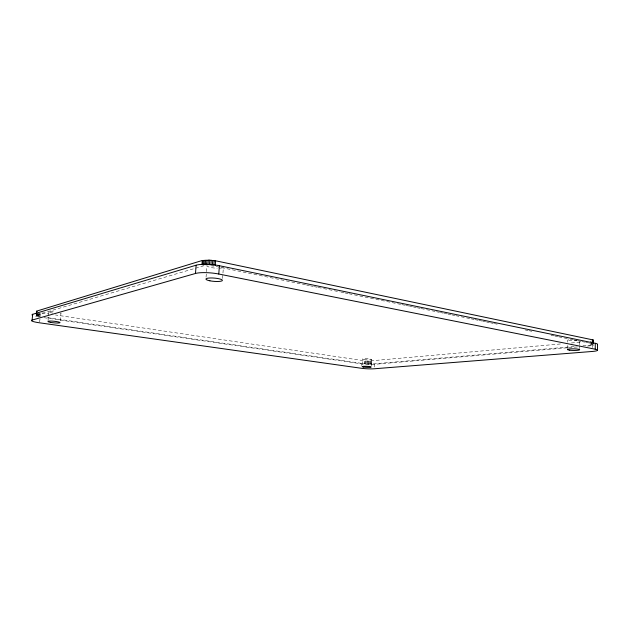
<?xml version="1.0" encoding="UTF-8"?>
<svg xmlns="http://www.w3.org/2000/svg" width="629" height="629" viewBox="0 0 629 629"><rect width="100%" height="100%" fill="white"/><g stroke="black" fill="none" stroke-linecap="round" stroke-linejoin="round"><path stroke-width="0.47" stroke-dasharray="3.15 2.36" d="M582.926 345.761L590.757 345.085L590.78 341.201L591.519 341.099M590.757 345.085L591.496 344.983L591.519 342.074M591.496 344.983L592.133 344.873L592.148 341.956M592.29 347.585L592.306 345.651A12.391 1.714 0.7 0 0 593.556 345.525M579.702 348.663L579.726 345.738M579.734 344.763L579.781 339.888M567.444 348.67L567.515 342.852M567.523 341.877L567.547 339.943M574.12 346.524L371.527 364.034L367.202 364.002L364.938 363.829L365.079 360.865L55.47 314.98M365.669 363.9L365.803 360.928L365.079 360.865M366.424 363.955L366.565 360.991L365.803 360.928M367.202 364.002L367.344 361.038L366.565 360.991M367.989 364.042L368.122 361.077L562.609 343.772M368.759 364.065L368.901 361.101M369.514 364.073L369.648 361.109M370.237 364.073L370.371 361.109M370.913 364.057L371.047 361.093M371.228 366.062L371.527 359.458M371.527 364.034L371.66 361.062M374.224 367.006L374.349 364.325L567.869 347.743M361.612 365.614L361.699 363.837L44.046 317.7M362.17 364.765L362.438 359.12M364.938 363.829L364.254 363.751L364.395 360.787M40.539 316.599L36.128 315.098L203.945 265.729M222.572 278.482L223.397 267.018M206.06 277.177L206.925 265.697A8.263 1.769 4.7 0 0 217.209 268.221M60.195 320.79L60.966 313.148M48.032 320.452L48.913 311.819M36.112 315.247L36.325 313.187M36.246 315.404L36.443 313.494M36.513 315.569L36.812 312.707M36.907 315.742L37.205 312.88M37.425 315.915L37.724 313.061M38.062 316.096L38.463 312.291M38.801 316.269L39.195 312.471M39.627 316.442L40.028 312.644M39.674 321.867L39.965 319.029M40.633 315.656L40.83 313.761M593.399 344.322L592.133 344.873M571.399 342.97L582.139 342.003M568.844 347.664L577.642 346.909M587.415 346.068L592.306 345.651M367.344 361.038L368.122 361.077M210.841 265.776L213.774 266.091M47.34 317.598L364.254 363.751M41.891 312.967L48.685 313.973M216.132 266.507L305.639 284.874M306.606 285.071L309.492 285.66M310.451 285.857L313.336 286.454M314.303 286.651L317.189 287.241M318.148 287.437L340.289 291.982M341.248 292.178L344.134 292.776M345.101 292.972L347.986 293.562M348.946 293.759L400.917 304.428M401.884 304.625L404.769 305.214M405.729 305.411L408.622 306.008M409.581 306.205L412.467 306.795M413.434 306.991L416.319 307.589M417.279 307.785L420.164 308.375M421.131 308.572L435.567 311.536M436.526 311.732L439.419 312.33M440.379 312.527L443.264 313.116M444.231 313.313L447.117 313.91M448.076 314.107L450.962 314.697M451.929 314.893L454.814 315.491M455.773 315.687L470.217 318.651M471.176 318.848L474.062 319.438M475.029 319.634L477.914 320.232M478.873 320.428L481.759 321.018M482.726 321.215L485.612 321.812M486.571 322.009L489.464 322.598M490.423 322.795L493.309 323.385M494.276 323.589L497.162 324.179M525.073 329.903L527.959 330.5M528.918 330.697L531.804 331.286M551.059 335.241L553.945 335.831M554.904 336.028L557.789 336.625M558.756 336.822L569.339 338.992M570.306 339.188L573.192 339.786M574.151 339.982L577.045 340.572M578.004 340.769L580.889 341.358M581.856 341.563L584.742 342.152M585.701 342.349L588.587 342.939M589.554 343.143L592.439 343.733M222.226 267.805A8.263 1.769 4.7 0 1 219.191 268.206M60.919 312.92A6.078 0.857 5.7 0 1 60.604 313.336M52.86 313.093A6.078 0.857 5.7 0 1 49.046 311.717A6.078 0.857 5.7 0 1 55.525 311.677M577.288 340.659A6.156 0.881 0.7 0 1 569.229 340.47A6.156 0.881 0.7 0 1 568.82 339.306M374.349 364.325A9.05 1.046 2.8 0 1 361.699 363.837M38.715 316.914A12.187 1.659 5.7 0 1 34.052 315.892M364.002 359.56A4.568 0.55 2.8 0 0 371.464 359.599A4.568 0.55 2.8 0 0 365.48 358.695A4.568 0.55 2.8 0 0 364.002 359.56"/><path stroke-width="0.94" d="M32.7 314.288L32.095 320.067A12.203 1.588 5.5 0 0 39.572 322.811L361.486 368.287A9.058 0.999 2.8 0 0 374.145 368.783L592.266 351.462A12.407 1.635 0.8 0 0 595.246 349.213L595.278 343.3L219.387 265.721A16.857 3.57 4.7 0 0 196.122 265.202L32.7 314.288A12.187 1.659 5.7 0 0 32.26 315.113M597.519 350.259L597.55 344.385M592.447 342.75L592.463 339.809L591.897 339.676L216.903 261.059L209.772 260.17L201.469 260.728L36.962 311.017L36.317 313.336M592.888 342.891L592.911 339.959L592.463 339.809M593.045 342.663L593.422 340.415L592.911 339.959M593.202 343.041L593.218 340.108M593.289 343.497L593.304 340.572M593.399 343.348L593.391 340.265M36.529 311.269L36.914 311.756M595.246 349.213L218.782 274.024L219.387 265.721M210.912 264.856L211.258 260.272M212.39 264.998L212.736 260.406M213.844 265.179L214.182 260.595M215.244 265.391L215.582 260.807M202.003 264.18L202.279 260.524M202.9 264.935L203.253 260.359M204.016 264.809L204.362 260.233M205.243 264.73L205.589 260.147M206.571 264.691L206.917 260.107M207.979 264.707L208.317 260.115M209.433 264.762L209.772 260.17M32.095 320.067L195.485 273.473L196.122 265.202M36.372 314.013L36.671 311.135M195.485 273.473A16.881 3.42 4.7 0 1 218.782 274.024M595.278 343.3A12.391 1.714 0.7 0 1 597.377 344.606M209.921 280.817A8.287 1.651 4.6 0 0 222.43 280.385A8.287 1.651 4.6 0 0 210.165 277.971A8.287 1.651 4.6 0 0 209.921 280.817M50.438 322.37A6.093 0.802 5.5 0 0 60.007 322.693A6.093 0.802 5.5 0 0 51.476 321.081A6.093 0.802 5.5 0 0 50.438 322.37M569.685 350.211A6.164 0.818 0.9 0 0 579.655 349.858A6.164 0.818 0.9 0 0 571.344 348.843A6.164 0.818 0.9 0 0 569.685 350.211M363.656 367.069A4.568 0.511 2.8 0 0 371.118 367.139A4.568 0.511 2.8 0 0 365.127 366.275A4.568 0.511 2.8 0 0 363.656 367.069"/></g></svg>
